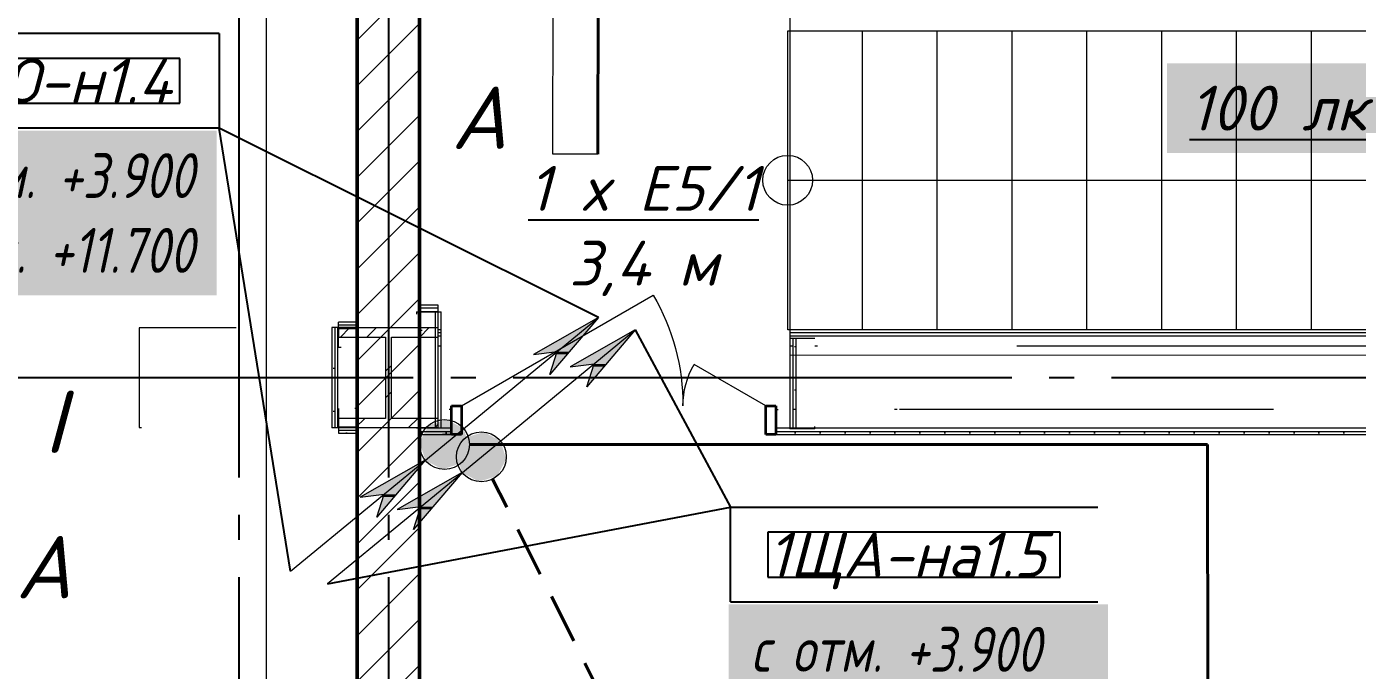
# Model space of a CAD drawing. Header units: millimetres. Extents: x 0 to 1286, y 0 to 420.
# Drawn here: x 506.7 to 560, y 207.8 to 233.7 of the extents above; entities that cross this region are included whole.
import ezdxf

# ---------------------------------------------------------------- set-up
doc = ezdxf.new("R2010")
doc.units = ezdxf.units.MM
for name, pattern in [('JIS_02_2.0', [3, 2, -1]), ('ГОСТ 2.303 5', [24, 20, -1.5, 1, -1.5]), ('СПКБ-0000-000-АР#003$0$Achse', [2300, 0, -800, 1500, 0])]:
    doc.linetypes.add(name, pattern=pattern)
for name, color, linetype in [('Viewport1ForCustomObjects_0', 7, 'Continuous'), ('Viewport2ForCustomObjects_0', 7, 'Continuous'), ('СПКБ-0000-000-АР#003$0$Двери ArchiCAD', 7, 'Continuous'), ('СПКБ-0000-000-АР#003$0$Колонны новые', 7, 'Continuous'), ('СПКБ-0000-000-АР#003$0$Колонны существующие', 7, 'Continuous'), ('СПКБ-0000-000-АР#003$0$Лестница', 7, 'Continuous'), ('СПКБ-0000-000-АР#003$0$Перекрытие', 7, 'Continuous'), ('СПКБ-0000-000-АР#003$0$Перекрытие новые', 7, 'Continuous'), ('СПКБ-0000-000-АР#003$0$Стены', 7, 'Continuous'), ('Строительные оси', 7, 'Continuous'), ('ЭО_АВАРИЙНОЕ ОСВЕЩЕНИЕ', 7, 'Continuous'), ('ЭО_РАБОЧЕЕ ОСВЕЩЕНИЕ', 7, 'Continuous')]:
    doc.layers.add(name, color=color, linetype=linetype)
for name, color, linetype, lineweight in [('СПКБ-0000-000-АР#003$0$Двери ArchiCAD_Ном._пера__1', 7, 'Continuous', 13), ('СПКБ-0000-000-АР#003$0$Двери ArchiCAD_Ном._пера__20', 1, 'Continuous', 20), ('СПКБ-0000-000-АР#003$0$Двери ArchiCAD_Ном._пера__6', 5, 'Continuous', 9), ('СПКБ-0000-000-АР#003$0$Колонны новые_Ном._пера__20', 1, 'Continuous', 20), ('СПКБ-0000-000-АР#003$0$Колонны существующие_Ном._пера__2', 8, 'Continuous', 15), ('СПКБ-0000-000-АР#003$0$Лестница_Ном._пера__20', 1, 'Continuous', 20), ('СПКБ-0000-000-АР#003$0$Перекрытие_Ном._пера__1', 7, 'Continuous', 13), ('СПКБ-0000-000-АР#003$0$Стены_Ном._пера__1', 7, 'Continuous', 13), ('СПКБ-0000-000-АР#003$0$Стены_Ном._пера__20', 1, 'Continuous', 20), ('СПКБ-0000-000-АР#003$0$Стены_Ном._пера__6', 5, 'Continuous', 9)]:
    doc.layers.add(name, color=color, linetype=linetype, lineweight=lineweight)
for name, color, linetype, lineweight, true_color in [('СПКБ-0000-000-АР#003$0$Двери ArchiCAD_Ном._пера__23', 7, 'Continuous', 35, 0xff6600), ('СПКБ-0000-000-АР#003$0$Двери ArchiCAD_Ном._пера__3', 7, 'Continuous', 18, 0xff6600), ('СПКБ-0000-000-АР#003$0$Колонны новые_Ном._пера__108', 7, 'Continuous', 13, 0xfd8379), ('СПКБ-0000-000-АР#003$0$Перекрытие новые_Ном._пера__161', 7, 'Continuous', 13, 0xe11606), ('СПКБ-0000-000-АР#003$0$Стены_Ном._пера__58', 7, 'Continuous', 50, 0xdf0000), ('СПКБ-0000-000-АР#003$0$Стены_Ном._пера__68', 7, 'Continuous', 20, 0xfd4435)]:
    doc.layers.add(name, color=color, linetype=linetype, lineweight=lineweight, true_color=true_color)
doc.styles.add('1.8', font='isocpeui.ttf', dxfattribs={"height": 1.8})
doc.styles.add('2.5', font='isocpeui.ttf')
doc.styles.add('CustomTextStyle102', font='isocpeui.ttf', dxfattribs={"width": 0.987755, "height": 1.8})
doc.styles.add('CustomTextStyle105', font='isocpeui.ttf', dxfattribs={"width": 0.987755, "height": 1.8})
pattern_1 = [(0, (0, 0), (0, 173.2051), [0, -100]), (0, (50, 86.6), (0, 173.2051), [0, -100])]

# ---------------------------------------------------------------- blocks, each defined once
blk = doc.blocks.new('*E601')
at = {"layer": 'Строительные оси', "color": 3, "linetype": 'ГОСТ 2.303 5', "lineweight": 25}
for p, q in [((177.431, 258.857), (177.431, -45.143)), ((183.431, 258.857), (183.431, -45.143)), ((280.431, 98.857), (-283.569, 98.857))]:
    blk.add_line(p, q, dxfattribs=at)
at = {"layer": 'ЭО_АВАРИЙНОЕ ОСВЕЩЕНИЕ', "color": 7, "lineweight": 0}
for p, q in [((190.024, 107.828), (190.062, 119.828)), ((191.824, 107.822), (190.024, 107.828)), ((187.159, 95.685), (193.332, 100.774)), ((193.332, 100.774), (190.721, 99.297)), ((193.332, 100.774), (191.384, 98.493)), ((190.721, 99.297), (191.678, 99.411)), ((191.384, 98.493), (191.678, 99.411)), ((180.987, 90.596), (187.159, 95.685)), ((186.388, 95.049), (183.777, 93.571)), ((186.388, 95.049), (184.44, 92.767)), ((183.777, 93.571), (184.734, 93.685)), ((184.44, 92.767), (184.734, 93.685))]:
    blk.add_line(p, q, dxfattribs=at)
at = {"layer": 'ЭО_АВАРИЙНОЕ ОСВЕЩЕНИЕ', "color": 1, "lineweight": 40}
blk.add_line((191.862, 119.822), (191.824, 107.822), dxfattribs=at)
at = {"layer": 'ЭО_АВАРИЙНОЕ ОСВЕЩЕНИЕ', "color": 1, "linetype": 'JIS_02_2.0', "lineweight": 40}
blk.add_line((192.209, 85.617), (187.608, 94.791), dxfattribs=at)
at = {"layer": 'ЭО_АВАРИЙНОЕ ОСВЕЩЕНИЕ', "color": 7, "lineweight": 0}
blk.add_circle((187.159, 95.685), 1, dxfattribs=at)
at = {"layer": 'ЭО_АВАРИЙНОЕ ОСВЕЩЕНИЕ', "color": 1, "lineweight": 0}
for points in [[(193.332, 100.774), (190.922, 99.411), (191.678, 99.411)], [(193.332, 100.774), (191.678, 99.411), (192.167, 99.411)], [(190.922, 99.411), (191.678, 99.411), (190.721, 99.297)], [(191.641, 99.297), (192.07, 99.297), (191.384, 98.493)], [(191.678, 99.411), (191.641, 99.297), (192.07, 99.297)], [(191.678, 99.411), (192.167, 99.411), (192.07, 99.297)], [(186.388, 95.049), (183.978, 93.685), (184.734, 93.685)], [(186.388, 95.049), (184.734, 93.685), (185.223, 93.685)], [(183.978, 93.685), (184.734, 93.685), (183.777, 93.571)], [(184.697, 93.571), (185.126, 93.571), (184.44, 92.767)], [(184.734, 93.685), (184.697, 93.571), (185.126, 93.571)], [(184.734, 93.685), (185.223, 93.685), (185.126, 93.571)]]:
    blk.add_solid(points, dxfattribs=at)
at = {"layer": 'ЭО_АВАРИЙНОЕ ОСВЕЩЕНИЕ', "color": 1, "lineweight": 40}
for points in [[(187.255, 96.68), (186.523, 96.456), (187.676, 96.456)], [(186.451, 96.321), (186.164, 95.781), (188.096, 95.781)], [(186.523, 96.456), (186.451, 96.321), (187.931, 96.321)], [(186.451, 96.321), (187.931, 96.321), (188.096, 95.781)], [(186.523, 96.456), (187.676, 96.456), (187.931, 96.321)], [(186.164, 95.781), (186.222, 95.589), (188.155, 95.589)], [(186.164, 95.781), (188.096, 95.781), (188.155, 95.589)], [(186.222, 95.589), (186.388, 95.049), (187.867, 95.049)], [(186.222, 95.589), (188.155, 95.589), (187.867, 95.049)], [(186.388, 95.049), (186.642, 94.913), (187.796, 94.913)], [(186.388, 95.049), (187.867, 95.049), (187.796, 94.913)], [(186.642, 94.913), (187.796, 94.913), (187.064, 94.69)]]:
    blk.add_solid(points, dxfattribs=at)
at = {"layer": 'ЭО_РАБОЧЕЕ ОСВЕЩЕНИЕ', "color": 7, "lineweight": 0}
for p, q in [((185.681, 96.181), (191.854, 101.27)), ((191.854, 101.27), (189.243, 99.792)), ((191.854, 101.27), (189.906, 98.989)), ((189.243, 99.792), (190.2, 99.906)), ((189.906, 98.989), (190.2, 99.906)), ((179.509, 91.091), (185.681, 96.181)), ((184.91, 95.544), (182.299, 94.067)), ((184.91, 95.544), (182.962, 93.263)), ((182.299, 94.067), (183.256, 94.181)), ((182.962, 93.263), (183.256, 94.181))]:
    blk.add_line(p, q, dxfattribs=at)
at = {"layer": 'ЭО_РАБОЧЕЕ ОСВЕЩЕНИЕ', "color": 5, "lineweight": 40}
for p, q in [((216.282, 96.179), (186.681, 96.181)), ((216.293, 85.551), (216.282, 96.179))]:
    blk.add_line(p, q, dxfattribs=at)
at = {"layer": 'ЭО_РАБОЧЕЕ ОСВЕЩЕНИЕ', "color": 7, "lineweight": 0}
blk.add_circle((185.681, 96.181), 1, dxfattribs=at)
at = {"layer": 'ЭО_РАБОЧЕЕ ОСВЕЩЕНИЕ', "color": 5, "lineweight": 0}
for points in [[(191.854, 101.27), (189.444, 99.906), (190.2, 99.906)], [(191.854, 101.27), (190.2, 99.906), (190.689, 99.906)], [(189.444, 99.906), (190.2, 99.906), (189.243, 99.792)], [(190.163, 99.792), (190.592, 99.792), (189.906, 98.989)], [(190.2, 99.906), (190.163, 99.792), (190.592, 99.792)], [(190.2, 99.906), (190.689, 99.906), (190.592, 99.792)], [(184.91, 95.544), (182.5, 94.181), (183.256, 94.181)], [(184.91, 95.544), (183.256, 94.181), (183.745, 94.181)], [(182.5, 94.181), (183.256, 94.181), (182.299, 94.067)], [(183.22, 94.067), (183.648, 94.067), (182.962, 93.263)], [(183.256, 94.181), (183.22, 94.067), (183.648, 94.067)], [(183.256, 94.181), (183.745, 94.181), (183.648, 94.067)]]:
    blk.add_solid(points, dxfattribs=at)
at = {"layer": 'ЭО_РАБОЧЕЕ ОСВЕЩЕНИЕ', "color": 5, "lineweight": 40}
for points in [[(185.777, 97.176), (185.045, 96.952), (186.198, 96.952)], [(184.973, 96.817), (184.686, 96.276), (186.618, 96.276)], [(185.045, 96.952), (184.973, 96.817), (186.453, 96.817)], [(184.973, 96.817), (186.453, 96.817), (186.618, 96.276)], [(185.045, 96.952), (186.198, 96.952), (186.453, 96.817)], [(184.686, 96.276), (184.745, 96.085), (186.677, 96.085)], [(184.686, 96.276), (186.618, 96.276), (186.677, 96.085)], [(184.745, 96.085), (184.91, 95.544), (186.39, 95.544)], [(184.745, 96.085), (186.677, 96.085), (186.39, 95.544)], [(184.91, 95.544), (185.165, 95.409), (186.318, 95.409)], [(184.91, 95.544), (186.39, 95.544), (186.318, 95.409)], [(185.165, 95.409), (186.318, 95.409), (185.586, 95.185)]]:
    blk.add_solid(points, dxfattribs=at)
blk = doc.blocks.new('СПКБ-0000-000-АР#003$0$Перекрытие_1', base_point=(-24406.7, -2530.3))
at = {"layer": 'СПКБ-0000-000-АР#003$0$Перекрытие_Ном._пера__1', "color": 7, "linetype": 'Continuous', "lineweight": 13, "flags": 128}
blk.add_lwpolyline([(-24406.7, -2530.3), (-24406.7, 18886.6), (-23563.9, 18885.7), (-23563.9, 17144.7), (-22883.9, 17144.7), (-20992.9, 17144.7), (-20022.9, 17144.7), (-20022.9, 20246.7), (-17951.9, 20246.7), (-17956.9, 23688.1), (-17956.9, 25286.1), (17852.7, 25286.1), (17852.7, -2530.3), (5843.1, -2530.3), (243.1, -2530.3)], close=True, dxfattribs=at)
blk = doc.blocks.new('СПКБ-0000-000-АР#003$0$Перекрытие_2', base_point=(22461.7, 19187.9))
at = {"layer": 'СПКБ-0000-000-АР#003$0$Перекрытие новые_Ном._пера__161', "color": 12, "linetype": 'Continuous', "lineweight": 13, "true_color": 0xe11606, "flags": 128}
blk.add_lwpolyline([(22461.7, 19187.9), (17852.7, 19187.9), (17852.7, 3579), (22462, 3579), (22462, 4190.3), (22462, 5140.3), (22462, 7088.5), (25022.7, 7088.5), (25022.7, 9974.9), (19954.3, 9975.7), (19954.3, 12754.6), (25022.7, 12758.4), (25022.7, 15678), (22461.7, 15678), (22461.7, 17613.1), (22461.7, 18563.1)], close=True, dxfattribs=at)
blk = doc.blocks.new('СПКБ-0000-000-АР#003$0$Стена_18', base_point=(18343.1, 18686.8))
at = {"layer": 'СПКБ-0000-000-АР#003$0$Стены_Ном._пера__20', "linetype": 'Continuous', "lineweight": 20}
h = blk.add_hatch(dxfattribs=at)
h.set_pattern_fill('КИРПИЧ_ОБЫКНОВЕННЫЙ', color=1, style=0, pattern_type=2)
h.set_pattern_definition([(45, (0, 0), (-91.9239, 91.9239), [])])
h.paths.add_polyline_path([(18218.1, 4089.1), (18468.1, 4089.1), (18468.1, 13945.6), (18353.1, 13945.6), (18218.1, 13945.6)])
at = {"layer": 'СПКБ-0000-000-АР#003$0$Стены_Ном._пера__58', "color": 12, "linetype": 'Continuous', "lineweight": 50, "true_color": 0xdf0000, "flags": 128}
for points in [[(18218.1, 13945.6), (18218.1, 4089.1)], [(18468.1, 4089.1), (18468.1, 13945.6)]]:
    blk.add_lwpolyline(points, dxfattribs=at)
blk = doc.blocks.new('СПКБ-0000-000-АР#003$0$Стена_55', base_point=(18455.3, 9684.2))
at = {"layer": 'СПКБ-0000-000-АР#003$0$Стены_Ном._пера__20', "linetype": 'Continuous', "lineweight": 20}
h = blk.add_hatch(dxfattribs=at)
h.set_pattern_fill('ШТУКАТУРКА', color=1, style=0, pattern_type=2)
h.set_pattern_definition(pattern_1)
h.paths.add_polyline_path([(18530.3, 10150.5), (18530.3, 9684.2), (18543.3, 9684.2), (18543.3, 10150.5)])
h = blk.add_hatch(dxfattribs=at)
h.set_pattern_fill('ШТУКАТУРКА', color=1, style=0, pattern_type=2)
h.set_pattern_definition(pattern_1)
h.paths.add_polyline_path([(18555.3, 9684.2), (18555.3, 10150.5), (18543.3, 10150.5), (18543.3, 9684.2)])
at = {"layer": 'СПКБ-0000-000-АР#003$0$Стены_Ном._пера__1', "color": 7, "linetype": 'Continuous', "lineweight": 13, "flags": 128}
for points in [[(18455.3, 10150.5), (18530.3, 10150.5)], [(18455.3, 9684.2), (18530.3, 9684.2)]]:
    blk.add_lwpolyline(points, dxfattribs=at)
at = {"layer": 'СПКБ-0000-000-АР#003$0$Стены_Ном._пера__1', "color": 7, "linetype": 'СПКБ-0000-000-АР#003$0$Achse', "lineweight": 13, "flags": 128}
blk.add_lwpolyline([(18455.3, 10150.5), (18455.3, 9684.2)], dxfattribs=at)
at = {"layer": 'СПКБ-0000-000-АР#003$0$Стены_Ном._пера__20', "color": 1, "linetype": 'Continuous', "lineweight": 20, "flags": 128}
for points in [[(18530.3, 10150.5), (18543.3, 10150.5)], [(18543.3, 10150.5), (18555.3, 10150.5)], [(18555.3, 9684.2), (18555.3, 10150.5)], [(18530.3, 9684.2), (18543.3, 9684.2)], [(18543.3, 9684.2), (18555.3, 9684.2)]]:
    blk.add_lwpolyline(points, dxfattribs=at)
at = {"layer": 'СПКБ-0000-000-АР#003$0$Стены_Ном._пера__68', "color": 20, "linetype": 'Continuous', "lineweight": 20, "true_color": 0xfd4435}
for p, q in [((18530.3, 10150.5), (18530.3, 9684.2)), ((18543.3, 9684.2), (18543.3, 10150.5))]:
    blk.add_line(p, q, dxfattribs=at)
blk = doc.blocks.new('СПКБ-0000-000-АР#003$0$Стена_62', base_point=(18543.2, 10076.6))
at = {"layer": 'СПКБ-0000-000-АР#003$0$Стены_Ном._пера__20', "linetype": 'Continuous', "lineweight": 20}
h = blk.add_hatch(dxfattribs=at)
h.set_pattern_fill('ШТУКАТУРКА', color=1, style=0, pattern_type=2)
h.set_pattern_definition(pattern_1)
h.paths.add_polyline_path([(18543.2, 10176.6), (18468.1, 10176.6), (18468.1, 10164.6), (18543.2, 10164.6)])
h = blk.add_hatch(dxfattribs=at)
h.set_pattern_fill('ШТУКАТУРКА', color=1, style=0, pattern_type=2)
h.set_pattern_definition(pattern_1)
h.paths.add_polyline_path([(18468.1, 10151.6), (18543.2, 10151.6), (18543.2, 10164.6), (18468.1, 10164.6)])
at = {"layer": 'СПКБ-0000-000-АР#003$0$Стены_Ном._пера__1', "color": 7, "linetype": 'Continuous', "lineweight": 13, "flags": 128}
for points in [[(18468.1, 10076.6), (18468.1, 10151.6)], [(18543.2, 10076.6), (18543.2, 10151.6)]]:
    blk.add_lwpolyline(points, dxfattribs=at)
at = {"layer": 'СПКБ-0000-000-АР#003$0$Стены_Ном._пера__1', "color": 7, "linetype": 'СПКБ-0000-000-АР#003$0$Achse', "lineweight": 13, "flags": 128}
blk.add_lwpolyline([(18468.1, 10076.6), (18543.2, 10076.6)], dxfattribs=at)
at = {"layer": 'СПКБ-0000-000-АР#003$0$Стены_Ном._пера__20', "color": 1, "linetype": 'Continuous', "lineweight": 20, "flags": 128}
for points in [[(18543.2, 10176.6), (18468.1, 10176.6)], [(18468.1, 10164.6), (18468.1, 10176.6)], [(18468.1, 10151.6), (18468.1, 10164.6)], [(18543.2, 10164.6), (18543.2, 10176.6)], [(18543.2, 10151.6), (18543.2, 10164.6)]]:
    blk.add_lwpolyline(points, dxfattribs=at)
at = {"layer": 'СПКБ-0000-000-АР#003$0$Стены_Ном._пера__68', "color": 20, "linetype": 'Continuous', "lineweight": 20, "true_color": 0xfd4435}
for p, q in [((18543.2, 10164.6), (18468.1, 10164.6)), ((18468.1, 10151.6), (18543.2, 10151.6))]:
    blk.add_line(p, q, dxfattribs=at)
blk = doc.blocks.new('СПКБ-0000-000-АР#003$0$Стена_116', base_point=(18216, 10087.6))
at = {"layer": 'СПКБ-0000-000-АР#003$0$Стены_Ном._пера__20', "linetype": 'Continuous', "lineweight": 20}
h = blk.add_hatch(dxfattribs=at)
h.set_pattern_fill('ШТУКАТУРКА', color=1, style=0, pattern_type=2)
h.set_pattern_definition(pattern_1)
h.paths.add_polyline_path([(18116, 10087.6), (18116, 9684.4), (18128, 9684.4), (18128, 10087.6)])
h = blk.add_hatch(dxfattribs=at)
h.set_pattern_fill('ШТУКАТУРКА', color=1, style=0, pattern_type=2)
h.set_pattern_definition(pattern_1)
h.paths.add_polyline_path([(18141, 9684.4), (18141, 10087.6), (18128, 10087.6), (18128, 9684.4)])
at = {"layer": 'СПКБ-0000-000-АР#003$0$Стены_Ном._пера__1', "color": 7, "linetype": 'Continuous', "lineweight": 13, "flags": 128}
for points in [[(18216, 10087.6), (18141, 10087.6)], [(18216, 9684.4), (18141, 9684.4)]]:
    blk.add_lwpolyline(points, dxfattribs=at)
at = {"layer": 'СПКБ-0000-000-АР#003$0$Стены_Ном._пера__1', "color": 7, "linetype": 'СПКБ-0000-000-АР#003$0$Achse', "lineweight": 13, "flags": 128}
blk.add_lwpolyline([(18216, 9684.4), (18216, 10087.6)], dxfattribs=at)
at = {"layer": 'СПКБ-0000-000-АР#003$0$Стены_Ном._пера__20', "color": 1, "linetype": 'Continuous', "lineweight": 20, "flags": 128}
for points in [[(18116, 10087.6), (18116, 9684.4)], [(18128, 10087.6), (18116, 10087.6)], [(18141, 10087.6), (18128, 10087.6)], [(18128, 9684.4), (18116, 9684.4)], [(18141, 9684.4), (18128, 9684.4)]]:
    blk.add_lwpolyline(points, dxfattribs=at)
at = {"layer": 'СПКБ-0000-000-АР#003$0$Стены_Ном._пера__68', "color": 20, "linetype": 'Continuous', "lineweight": 20, "true_color": 0xfd4435}
for p, q in [((18128, 10087.6), (18128, 9684.4)), ((18141, 9684.4), (18141, 10087.6))]:
    blk.add_line(p, q, dxfattribs=at)
blk = doc.blocks.new('СПКБ-0000-000-АР#003$0$Стена_117', base_point=(18143.1, 10008.6))
at = {"layer": 'СПКБ-0000-000-АР#003$0$Стены_Ном._пера__20', "linetype": 'Continuous', "lineweight": 20}
h = blk.add_hatch(dxfattribs=at)
h.set_pattern_fill('ШТУКАТУРКА', color=1, style=0, pattern_type=2)
h.set_pattern_definition(pattern_1)
h.paths.add_polyline_path([(18218.1, 10108.6), (18143.1, 10108.6), (18143.1, 10096.6), (18218.1, 10096.6)])
h = blk.add_hatch(dxfattribs=at)
h.set_pattern_fill('ШТУКАТУРКА', color=1, style=0, pattern_type=2)
h.set_pattern_definition(pattern_1)
h.paths.add_polyline_path([(18143.1, 10083.6), (18218.1, 10083.6), (18218.1, 10096.6), (18143.1, 10096.6)])
at = {"layer": 'СПКБ-0000-000-АР#003$0$Стены_Ном._пера__1', "color": 7, "linetype": 'Continuous', "lineweight": 13, "flags": 128}
for points in [[(18143.1, 10008.6), (18143.1, 10083.6)], [(18218.1, 10008.6), (18218.1, 10083.6)]]:
    blk.add_lwpolyline(points, dxfattribs=at)
at = {"layer": 'СПКБ-0000-000-АР#003$0$Стены_Ном._пера__1', "color": 7, "linetype": 'СПКБ-0000-000-АР#003$0$Achse', "lineweight": 13, "flags": 128}
blk.add_lwpolyline([(18143.1, 10008.6), (18218.1, 10008.6)], dxfattribs=at)
at = {"layer": 'СПКБ-0000-000-АР#003$0$Стены_Ном._пера__20', "color": 1, "linetype": 'Continuous', "lineweight": 20, "flags": 128}
for points in [[(18218.1, 10108.6), (18143.1, 10108.6)], [(18143.1, 10096.6), (18143.1, 10108.6)], [(18143.1, 10083.6), (18143.1, 10096.6)], [(18218.1, 10096.6), (18218.1, 10108.6)], [(18218.1, 10083.6), (18218.1, 10096.6)]]:
    blk.add_lwpolyline(points, dxfattribs=at)
at = {"layer": 'СПКБ-0000-000-АР#003$0$Стены_Ном._пера__68', "color": 20, "linetype": 'Continuous', "lineweight": 20, "true_color": 0xfd4435}
for p, q in [((18218.1, 10096.6), (18143.1, 10096.6)), ((18143.1, 10083.6), (18218.1, 10083.6))]:
    blk.add_line(p, q, dxfattribs=at)
blk = doc.blocks.new('СПКБ-0000-000-АР#003$0$Стена_118', base_point=(18143.1, 9762.9))
at = {"layer": 'СПКБ-0000-000-АР#003$0$Стены_Ном._пера__20', "linetype": 'Continuous', "lineweight": 20}
h = blk.add_hatch(dxfattribs=at)
h.set_pattern_fill('ШТУКАТУРКА', color=1, style=0, pattern_type=2)
h.set_pattern_definition(pattern_1)
h.paths.add_polyline_path([(18218.1, 9687.9), (18143.1, 9687.9), (18143.1, 9674.9), (18218.1, 9674.9)])
h = blk.add_hatch(dxfattribs=at)
h.set_pattern_fill('ШТУКАТУРКА', color=1, style=0, pattern_type=2)
h.set_pattern_definition(pattern_1)
h.paths.add_polyline_path([(18143.1, 9662.9), (18218.1, 9662.9), (18218.1, 9674.9), (18143.1, 9674.9)])
at = {"layer": 'СПКБ-0000-000-АР#003$0$Стены_Ном._пера__1', "color": 7, "linetype": 'СПКБ-0000-000-АР#003$0$Achse', "lineweight": 13, "flags": 128}
blk.add_lwpolyline([(18218.1, 9762.9), (18143.1, 9762.9)], dxfattribs=at)
at = {"layer": 'СПКБ-0000-000-АР#003$0$Стены_Ном._пера__1', "color": 7, "linetype": 'Continuous', "lineweight": 13, "flags": 128}
for points in [[(18143.1, 9762.9), (18143.1, 9687.9)], [(18218.1, 9762.9), (18218.1, 9687.9)]]:
    blk.add_lwpolyline(points, dxfattribs=at)
at = {"layer": 'СПКБ-0000-000-АР#003$0$Стены_Ном._пера__20', "color": 1, "linetype": 'Continuous', "lineweight": 20, "flags": 128}
for points in [[(18143.1, 9687.9), (18143.1, 9674.9)], [(18143.1, 9674.9), (18143.1, 9662.9)], [(18143.1, 9662.9), (18218.1, 9662.9)], [(18218.1, 9687.9), (18218.1, 9674.9)], [(18218.1, 9674.9), (18218.1, 9662.9)]]:
    blk.add_lwpolyline(points, dxfattribs=at)
at = {"layer": 'СПКБ-0000-000-АР#003$0$Стены_Ном._пера__68', "color": 20, "linetype": 'Continuous', "lineweight": 20, "true_color": 0xfd4435}
for p, q in [((18218.1, 9687.9), (18143.1, 9687.9)), ((18143.1, 9674.9), (18218.1, 9674.9))]:
    blk.add_line(p, q, dxfattribs=at)
blk = doc.blocks.new('СПКБ-0000-000-АР#003$0$Стена_143', base_point=(20053.3, 10042.7))
at = {"layer": 'СПКБ-0000-000-АР#003$0$Стены_Ном._пера__20', "linetype": 'Continuous', "lineweight": 20}
h = blk.add_hatch(dxfattribs=at)
h.set_pattern_fill('ШТУКАТУРКА', color=1, style=0, pattern_type=2)
h.set_pattern_definition(pattern_1)
h.paths.add_polyline_path([(19953.3, 10042.7), (19953.3, 9680.2), (19965.3, 9680.2), (19965.3, 10042.7)])
h = blk.add_hatch(dxfattribs=at)
h.set_pattern_fill('ШТУКАТУРКА', color=1, style=0, pattern_type=2)
h.set_pattern_definition(pattern_1)
h.paths.add_polyline_path([(19978.3, 9680.2), (19978.3, 10042.7), (19965.3, 10042.7), (19965.3, 9680.2)])
at = {"layer": 'СПКБ-0000-000-АР#003$0$Стены_Ном._пера__1', "color": 7, "linetype": 'Continuous', "lineweight": 13, "flags": 128}
for points in [[(20053.3, 10042.7), (19978.3, 10042.7)], [(20053.3, 9680.2), (19978.3, 9680.2)]]:
    blk.add_lwpolyline(points, dxfattribs=at)
at = {"layer": 'СПКБ-0000-000-АР#003$0$Стены_Ном._пера__1', "color": 7, "linetype": 'СПКБ-0000-000-АР#003$0$Achse', "lineweight": 13, "flags": 128}
blk.add_lwpolyline([(20053.3, 9680.2), (20053.3, 10042.7)], dxfattribs=at)
at = {"layer": 'СПКБ-0000-000-АР#003$0$Стены_Ном._пера__20', "color": 1, "linetype": 'Continuous', "lineweight": 20, "flags": 128}
for points in [[(19953.3, 10042.7), (19953.3, 9680.2)], [(19965.3, 10042.7), (19953.3, 10042.7)], [(19978.3, 10042.7), (19965.3, 10042.7)], [(19965.3, 9680.2), (19953.3, 9680.2)], [(19978.3, 9680.2), (19965.3, 9680.2)]]:
    blk.add_lwpolyline(points, dxfattribs=at)
at = {"layer": 'СПКБ-0000-000-АР#003$0$Стены_Ном._пера__68', "color": 20, "linetype": 'Continuous', "lineweight": 20, "true_color": 0xfd4435}
for p, q in [((19965.3, 10042.7), (19965.3, 9680.2)), ((19978.3, 9680.2), (19978.3, 10042.7))]:
    blk.add_line(p, q, dxfattribs=at)
blk = doc.blocks.new('СПКБ-0000-000-АР#003$0$Полуторная Дверь 19')
at = {"layer": 'СПКБ-0000-000-АР#003$0$Двери ArchiCAD_Ном._пера__1', "color": 7, "linetype": 'СПКБ-0000-000-АР#003$0$Achse', "lineweight": 13}
for p, q in [((-650, -15), (-687, -15)), ((650, -15), (687, -15))]:
    blk.add_line(p, q, dxfattribs=at)
at = {"layer": 'СПКБ-0000-000-АР#003$0$Двери ArchiCAD_Ном._пера__1', "color": 7, "linetype": 'Continuous', "lineweight": 13}
for p, q in [((-650, -15), (-650, -90)), ((650, -15), (650, -90))]:
    blk.add_line(p, q, dxfattribs=at)
at = {"layer": 'СПКБ-0000-000-АР#003$0$Двери ArchiCAD_Ном._пера__20', "color": 1, "linetype": 'Continuous', "lineweight": 20}
for p, q in [((-650, -90), (-650, -103)), ((-650, -103), (-650, -115)), ((650, -90), (650, -103)), ((650, -103), (650, -115)), ((-650, -115), (-687, -115)), ((650, -115), (687, -115))]:
    blk.add_line(p, q, dxfattribs=at)
at = {"layer": 'СПКБ-0000-000-АР#003$0$Двери ArchiCAD_Ном._пера__23', "color": 30, "linetype": 'Continuous', "lineweight": 35, "true_color": 0xff6600}
for p, q in [((-610, 0), (-650, 0)), ((-650, 0), (-650, -115)), ((-610, -115), (-610, 0)), ((650, 0), (610, 0)), ((610, 0), (610, -115)), ((650, -115), (650, 0)), ((-650, -115), (-610, -115)), ((610, -115), (650, -115))]:
    blk.add_line(p, q, dxfattribs=at)
at = {"layer": 'СПКБ-0000-000-АР#003$0$Двери ArchiCAD_Ном._пера__3', "color": 30, "linetype": 'Continuous', "lineweight": 18, "true_color": 0xff6600}
for p, q in [((610, 0), (-159, 444)), ((-610, 0), (-322.5, 166))]:
    blk.add_line(p, q, dxfattribs=at)
for centre, radius, start, end in [((610, 0), 888, 150, 180), ((-610, 0), 332, 0, 30)]:
    blk.add_arc(centre, radius, start, end, dxfattribs=at)
blk = doc.blocks.new('СПКБ-0000-000-АР#003$0$Стена_146', base_point=(18468.1, 9758.3))
at = {"layer": 'СПКБ-0000-000-АР#003$0$Стены_Ном._пера__20', "linetype": 'Continuous', "lineweight": 20}
h = blk.add_hatch(dxfattribs=at)
h.set_pattern_fill('ШТУКАТУРКА', color=1, style=0, pattern_type=2)
h.set_pattern_definition(pattern_1)
h.paths.add_polyline_path([(18468.1, 9670.3), (18596.3, 9670.3), (18596.3, 9683.3), (18468.1, 9683.3)])
h = blk.add_hatch(dxfattribs=at)
h.set_pattern_fill('ШТУКАТУРКА', color=1, style=0, pattern_type=2)
h.set_pattern_definition(pattern_1)
h.paths.add_polyline_path([(18468.1, 9658.3), (18596.3, 9658.3), (18596.3, 9670.3), (18468.1, 9670.3)])
h = blk.add_hatch(dxfattribs=at)
h.set_pattern_fill('ШТУКАТУРКА', color=1, style=0, pattern_type=2)
h.set_pattern_definition(pattern_1)
h.paths.add_polyline_path([(19896.3, 9670.3), (25022.7, 9670.3), (25022.7, 9683.3), (19896.3, 9683.3)])
h = blk.add_hatch(dxfattribs=at)
h.set_pattern_fill('ШТУКАТУРКА', color=1, style=0, pattern_type=2)
h.set_pattern_definition(pattern_1)
h.paths.add_polyline_path([(19896.3, 9670.3), (19896.3, 9658.3), (25022.7, 9658.3), (25022.7, 9670.3)])
at = {"layer": 'СПКБ-0000-000-АР#003$0$Стены_Ном._пера__1', "color": 7, "linetype": 'СПКБ-0000-000-АР#003$0$Achse', "lineweight": 13}
for p, q in [((18596.3, 9758.3), (18559.3, 9758.3)), ((19896.3, 9758.3), (19933.3, 9758.3))]:
    blk.add_line(p, q, dxfattribs=at)
at = {"layer": 'СПКБ-0000-000-АР#003$0$Стены_Ном._пера__1', "color": 7, "linetype": 'Continuous', "lineweight": 13}
for p, q in [((18596.3, 9758.3), (18596.3, 9683.3)), ((19896.3, 9758.3), (19896.3, 9683.3))]:
    blk.add_line(p, q, dxfattribs=at)
at = {"layer": 'СПКБ-0000-000-АР#003$0$Стены_Ном._пера__1', "color": 7, "linetype": 'СПКБ-0000-000-АР#003$0$Achse', "lineweight": 13, "flags": 128}
for points in [[(18596.3, 9758.3), (18468.1, 9758.3)], [(19978.3, 9758.3), (19896.3, 9758.3)], [(25022.7, 9758.3), (20053.3, 9758.3)]]:
    blk.add_lwpolyline(points, dxfattribs=at)
at = {"layer": 'СПКБ-0000-000-АР#003$0$Стены_Ном._пера__1', "color": 7, "linetype": 'Continuous', "lineweight": 13, "flags": 128}
blk.add_lwpolyline([(18468.1, 9758.3), (18468.1, 9683.3)], dxfattribs=at)
at = {"layer": 'СПКБ-0000-000-АР#003$0$Стены_Ном._пера__20', "color": 1, "linetype": 'Continuous', "lineweight": 20}
for p, q in [((18596.3, 9683.3), (18596.3, 9670.3)), ((18596.3, 9670.3), (18596.3, 9658.3)), ((19896.3, 9683.3), (19896.3, 9670.3)), ((19896.3, 9670.3), (19896.3, 9658.3)), ((18596.3, 9658.3), (18559.3, 9658.3)), ((19896.3, 9658.3), (19933.3, 9658.3))]:
    blk.add_line(p, q, dxfattribs=at)
at = {"layer": 'СПКБ-0000-000-АР#003$0$Стены_Ном._пера__20', "color": 1, "linetype": 'Continuous', "lineweight": 20, "flags": 128}
for points in [[(18468.1, 9683.3), (18468.1, 9670.3)], [(18468.1, 9670.3), (18468.1, 9658.3)], [(18468.1, 9658.3), (18596.3, 9658.3)], [(19896.3, 9658.3), (25022.7, 9658.3)]]:
    blk.add_lwpolyline(points, dxfattribs=at)
at = {"layer": 'СПКБ-0000-000-АР#003$0$Стены_Ном._пера__68', "color": 20, "linetype": 'Continuous', "lineweight": 20, "true_color": 0xfd4435}
for p, q in [((18596.3, 9683.3), (18468.1, 9683.3)), ((18468.1, 9670.3), (18596.3, 9670.3)), ((25022.7, 9683.3), (19896.3, 9683.3)), ((19896.3, 9670.3), (25022.7, 9670.3))]:
    blk.add_line(p, q, dxfattribs=at)
at = {"layer": 'СПКБ-0000-000-АР#003$0$Двери ArchiCAD', "color": 21, "linetype": 'Continuous', "lineweight": 18, "true_color": 0xff9955, "xscale": -1, "zscale": 1000}
blk.add_blockref('СПКБ-0000-000-АР#003$0$Полуторная Дверь 19', (19246.3, 9773.3), dxfattribs=at)
blk = doc.blocks.new('СПКБ-0000-000-АР#003$0$Простой Проем Двери_3')
at = {"layer": 'СПКБ-0000-000-АР#003$0$Двери ArchiCAD_Ном._пера__1', "color": 7, "linetype": 'Continuous', "lineweight": 13}
for p, q in [((-700, 0), (-700, 40)), ((700, 0), (700, 40))]:
    blk.add_line(p, q, dxfattribs=at)
at = {"layer": 'СПКБ-0000-000-АР#003$0$Двери ArchiCAD_Ном._пера__6', "color": 5, "linetype": 'Continuous', "lineweight": 9}
for p, q in [((-700, 52), (-700, 64)), ((700, 52), (700, 64)), ((-700, 40), (-700, 52)), ((700, 40), (700, 52))]:
    blk.add_line(p, q, dxfattribs=at)
blk = doc.blocks.new('СПКБ-0000-000-АР#003$0$Стена_148', base_point=(24440.6, 10013.9))
at = {"layer": 'СПКБ-0000-000-АР#003$0$Стены_Ном._пера__20', "linetype": 'Continuous', "lineweight": 20}
h = blk.add_hatch(dxfattribs=at)
h.set_pattern_fill('ШТУКАТУРКА', color=1, style=0, pattern_type=2)
h.set_pattern_definition(pattern_1)
h.paths.add_polyline_path([(18554.3, 10077.9), (18543.2, 10077.9), (18543.2, 10065.9), (18554.3, 10065.9)])
h = blk.add_hatch(dxfattribs=at)
h.set_pattern_fill('ШТУКАТУРКА', color=1, style=0, pattern_type=2)
h.set_pattern_definition(pattern_1)
h.paths.add_polyline_path([(18543.2, 10053.9), (18554.3, 10053.9), (18554.3, 10065.9), (18543.2, 10065.9)])
h = blk.add_hatch(dxfattribs=at)
h.set_pattern_fill('ШТУКАТУРКА', color=1, style=0, pattern_type=2)
h.set_pattern_definition(pattern_1)
h.paths.add_polyline_path([(24376.6, 10077.9), (19954.3, 10077.9), (19954.3, 10065.9), (24376.6, 10065.9)])
h = blk.add_hatch(dxfattribs=at)
h.set_pattern_fill('ШТУКАТУРКА', color=1, style=0, pattern_type=2)
h.set_pattern_definition(pattern_1)
h.paths.add_polyline_path([(19954.3, 10053.9), (24376.6, 10053.9), (24376.6, 10065.9), (19954.3, 10065.9)])
at = {"layer": 'СПКБ-0000-000-АР#003$0$Стены_Ном._пера__1', "color": 7, "linetype": 'Continuous', "lineweight": 13, "flags": 128}
blk.add_lwpolyline([(18543.2, 10013.9), (18543.2, 10053.9)], dxfattribs=at)
at = {"layer": 'СПКБ-0000-000-АР#003$0$Стены_Ном._пера__1', "color": 7, "linetype": 'СПКБ-0000-000-АР#003$0$Achse', "lineweight": 13, "flags": 128}
for points in [[(18543.2, 10013.9), (18554.3, 10013.9)], [(19954.3, 10013.9), (19978.3, 10013.9)], [(20053.3, 10013.9), (24376.6, 10013.9)]]:
    blk.add_lwpolyline(points, dxfattribs=at)
at = {"layer": 'СПКБ-0000-000-АР#003$0$Стены_Ном._пера__6', "color": 5, "linetype": 'Continuous', "lineweight": 9, "flags": 128}
for points in [[(18554.3, 10077.9), (18543.2, 10077.9)], [(18543.2, 10065.9), (18543.2, 10077.9)], [(18543.2, 10053.9), (18543.2, 10065.9)], [(24376.6, 10077.9), (19954.3, 10077.9)]]:
    blk.add_lwpolyline(points, dxfattribs=at)
at = {"layer": 'СПКБ-0000-000-АР#003$0$Стены_Ном._пера__68', "color": 20, "linetype": 'Continuous', "lineweight": 20, "true_color": 0xfd4435}
for p, q in [((18554.3, 10065.9), (18543.2, 10065.9)), ((18543.2, 10053.9), (18554.3, 10053.9)), ((24376.6, 10065.9), (19954.3, 10065.9)), ((19954.3, 10053.9), (24376.6, 10053.9))]:
    blk.add_line(p, q, dxfattribs=at)
at = {"layer": 'СПКБ-0000-000-АР#003$0$Двери ArchiCAD', "color": 21, "linetype": 'Continuous', "lineweight": 18, "true_color": 0xff9955, "zscale": 1000}
blk.add_blockref('СПКБ-0000-000-АР#003$0$Простой Проем Двери_3', (19254.3, 10013.9), dxfattribs=at)
blk = doc.blocks.new('СПКБ-0000-000-АР#003$0$Колонна_24', base_point=(17543.1, 9885.7))
at = {"layer": 'СПКБ-0000-000-АР#003$0$Колонны существующие_Ном._пера__2', "color": 8, "linetype": 'СПКБ-0000-000-АР#003$0$Achse', "lineweight": 15, "flags": 128}
blk.add_lwpolyline([(17343.1, 9685.7), (17743.1, 9685.7), (17743.1, 10085.7), (17343.1, 10085.7)], close=True, dxfattribs=at)
blk = doc.blocks.new('СПКБ-0000-000-АР#003$0$Колонна_104', base_point=(18343.1, 9885.7))
at = {"layer": 'СПКБ-0000-000-АР#003$0$Колонны новые_Ном._пера__108', "linetype": 'Continuous', "lineweight": 13, "true_color": 0xfd8379}
h = blk.add_hatch(dxfattribs=at)
h.set_pattern_fill('СТАЛЬ', color=11, style=0, pattern_type=2)
h.set_pattern_definition([(45, (0, 0), (-159.099, 159.099), []), (45, (-53.03, 53.03), (-159.099, 159.099), [])])
h.paths.add_polyline_path([(18143.1, 9685.7), (18543.1, 9685.7), (18543.1, 9722.4), (18354.8, 9722.4), (18354.8, 10049.1), (18543.1, 10049.1), (18543.1, 10085.7), (18143.1, 10085.7), (18143.1, 10049.1), (18331.4, 10049.1), (18331.4, 9722.4), (18143.1, 9722.4)])
at = {"layer": 'СПКБ-0000-000-АР#003$0$Колонны новые_Ном._пера__20', "color": 1, "linetype": 'Continuous', "lineweight": 20}
for p, q in [((18543.1, 10085.7), (18143.1, 10085.7)), ((18143.1, 10085.7), (18143.1, 10049.1)), ((18543.1, 10049.1), (18543.1, 10085.7)), ((18143.1, 10049.1), (18331.4, 10049.1)), ((18331.4, 10049.1), (18331.4, 9722.4)), ((18354.8, 9722.4), (18354.8, 10049.1)), ((18354.8, 10049.1), (18543.1, 10049.1)), ((18331.4, 9722.4), (18143.1, 9722.4)), ((18143.1, 9722.4), (18143.1, 9685.7)), ((18543.1, 9722.4), (18354.8, 9722.4)), ((18543.1, 9685.7), (18543.1, 9722.4)), ((18143.1, 9685.7), (18543.1, 9685.7))]:
    blk.add_line(p, q, dxfattribs=at)
blk = doc.blocks.new('СПКБ-0000-000-АР#003$0$Лестничный Марш ЖБ 19_3')
at = {"layer": 'СПКБ-0000-000-АР#003$0$Лестница_Ном._пера__20', "color": 1, "linetype": 'Continuous', "lineweight": 20}
for p, q in [((1200, 3600), (0, 3600)), ((0, 3600), (0, 0)), ((600, 3600), (400, 3400)), ((600, 0), (600, 3600)), ((800, 3400), (600, 3600)), ((1200, 0), (1200, 3600)), ((0, 3300), (1200, 3300)), ((0, 3000), (1200, 3000)), ((0, 2700), (1200, 2700)), ((0, 2400), (1200, 2400)), ((0, 2100), (1200, 2100)), ((0, 1800), (1200, 1800)), ((0, 1500), (1200, 1500)), ((0, 1200), (1200, 1200)), ((0, 900), (1200, 900)), ((0, 600), (1200, 600)), ((0, 300), (1200, 300)), ((0, 0), (1200, 0))]:
    blk.add_line(p, q, dxfattribs=at)
for start, end in [(0, 180), (180, 0)]:
    blk.add_arc((600, 0), 100, start, end, dxfattribs=at)
blk = doc.blocks.new('*E600')
at = {"layer": 'СПКБ-0000-000-АР#003$0$Колонны новые', "color": 1, "lineweight": 20, "xscale": 0.01, "yscale": 0.01, "zscale": 0.01}
blk.add_blockref('СПКБ-0000-000-АР#003$0$Колонна_104', (428.999, 125.701), dxfattribs=at)
at = {"layer": 'СПКБ-0000-000-АР#003$0$Колонны существующие', "color": 8, "lineweight": 15, "xscale": 0.01, "yscale": 0.01, "zscale": 0.01}
blk.add_blockref('СПКБ-0000-000-АР#003$0$Колонна_24', (420.999, 125.701), dxfattribs=at)
at = {"layer": 'СПКБ-0000-000-АР#003$0$Лестница', "color": 161, "linetype": 'Continuous', "lineweight": 20, "true_color": 0xaaaaff, "xscale": -0.01, "yscale": 0.01, "zscale": 10, "rotation": 270}
blk.add_blockref('СПКБ-0000-000-АР#003$0$Лестничный Марш ЖБ 19_3', (445.009, 127.622), dxfattribs=at)
at = {"layer": 'СПКБ-0000-000-АР#003$0$Перекрытие', "color": 7, "linetype": 'Continuous', "lineweight": 13, "xscale": 0.01, "yscale": 0.01, "zscale": 0.01}
blk.add_blockref('СПКБ-0000-000-АР#003$0$Перекрытие_1', (1.5, 1.54), dxfattribs=at)
at = {"layer": 'СПКБ-0000-000-АР#003$0$Перекрытие новые', "color": 12, "linetype": 'Continuous', "lineweight": 13, "true_color": 0xe11606, "xscale": 0.01, "yscale": 0.01, "zscale": 0.01}
blk.add_blockref('СПКБ-0000-000-АР#003$0$Перекрытие_2', (470.184, 218.722), dxfattribs=at)
at = {"layer": 'СПКБ-0000-000-АР#003$0$Стены', "color": 12, "lineweight": 50, "true_color": 0xdf0000, "xscale": 0.01, "yscale": 0.01, "zscale": 0.01}
for name, p in [('СПКБ-0000-000-АР#003$0$Стена_18', (428.999, 213.711)), ('СПКБ-0000-000-АР#003$0$Стена_146', (430.249, 124.426)), ('СПКБ-0000-000-АР#003$0$Стена_62', (430.999, 127.609)), ('СПКБ-0000-000-АР#003$0$Стена_55', (430.12, 123.685)), ('СПКБ-0000-000-АР#003$0$Стена_116', (427.727, 127.72)), ('СПКБ-0000-000-АР#003$0$Стена_117', (426.998, 126.929)), ('СПКБ-0000-000-АР#003$0$Стена_148', (489.973, 126.983)), ('СПКБ-0000-000-АР#003$0$Стена_143', (446.1, 127.27)), ('СПКБ-0000-000-АР#003$0$Стена_118', (426.998, 124.472))]:
    blk.add_blockref(name, p, dxfattribs=at)
blk = doc.blocks.new('CustomObjectsInViewport1_0')
at = {"layer": 'ЭО_АВАРИЙНОЕ ОСВЕЩЕНИЕ'}
for p, q in [((531.088, 221.503), (534.9, 214.389)), ((518.743, 211.324), (534.9, 214.389)), ((534.9, 214.389), (537.9, 214.389)), ((534.9, 214.389), (549.629, 214.389)), ((534.9, 210.589), (534.9, 214.389)), ((534.9, 210.589), (549.629, 210.589))]:
    blk.add_line(p, q, dxfattribs=at)
at = {"layer": 'ЭО_АВАРИЙНОЕ ОСВЕЩЕНИЕ', "color": 7, "true_color": 0xffffff}
for p, q in [((548.129, 213.389), (536.4, 213.389)), ((536.4, 213.389), (536.4, 211.589)), ((548.129, 211.589), (548.129, 213.389)), ((536.4, 211.589), (548.129, 211.589)), ((536.4, 211.589), (536.4, 211.589))]:
    blk.add_line(p, q, dxfattribs=at)
at = {"layer": 'ЭО_РАБОЧЕЕ ОСВЕЩЕНИЕ'}
for p, q in [((514.401, 233.396), (501.256, 233.396)), ((514.401, 233.396), (514.401, 229.596)), ((514.401, 229.596), (501.256, 229.596)), ((514.401, 229.596), (511.401, 229.596)), ((517.265, 211.82), (514.401, 229.596)), ((529.61, 221.999), (514.401, 229.596))]:
    blk.add_line(p, q, dxfattribs=at)
at = {"layer": 'ЭО_РАБОЧЕЕ ОСВЕЩЕНИЕ', "color": 7, "true_color": 0xffffff}
for p, q in [((512.818, 232.396), (502.756, 232.396)), ((512.818, 230.596), (512.818, 232.396)), ((502.756, 230.596), (512.818, 230.596))]:
    blk.add_line(p, q, dxfattribs=at)
at = {"layer": 'ЭО_АВАРИЙНОЕ ОСВЕЩЕНИЕ', "style": 'CustomTextStyle105', "width": 0.987755}
blk.add_text('1ЩА-на1.5', height=1.8, dxfattribs=at).set_placement((536.4, 211.589))
at = {"layer": 'ЭО_РАБОЧЕЕ ОСВЕЩЕНИЕ', "style": 'CustomTextStyle102', "width": 0.987755}
blk.add_text('1ЩО-н1.4', height=1.8, dxfattribs=at).set_placement((502.756, 230.596))

msp = doc.modelspace()

# ---------------------------------------------------------------- block references
msp.add_blockref('*E600', (92.189, 93.885))
at = {"layer": 'Viewport1ForCustomObjects_0'}
msp.add_blockref('CustomObjectsInViewport1_0', (0, 0), dxfattribs=at)
at = {"layer": 'Viewport2ForCustomObjects_0'}
msp.add_blockref('*E601', (337.756, 120.729), dxfattribs=at)

# ---------------------------------------------------------------- texts
at = {"layer": 'ЭО_АВАРИЙНОЕ ОСВЕЩЕНИЕ', "color": 1, "char_height": 2.5, "attachment_point": 5, "style": '2.5'}
for insert in [(524.825, 230.015), (507.362, 211.984)]:
    msp.add_mtext('А', dxfattribs=dict(at, insert=insert))
at = {"layer": 'ЭО_АВАРИЙНОЕ ОСВЕЩЕНИЕ', "attachment_point": 5}
for s, insert, char_height, style in [('{\\L1 x Е5/1\\P}3,4 м', (531.418, 225.472), 1.8, '1.8'), ('I', (507.792, 217.82), 2.5, '2.5')]:
    msp.add_mtext(s, dxfattribs=dict(at, insert=insert, char_height=char_height, style=style))
at = {"layer": 'ЭО_АВАРИЙНОЕ ОСВЕЩЕНИЕ', "insert": (535.734, 209.589), "char_height": 1.8, "attachment_point": 1, "style": '1.8', "bg_fill": 1, "box_fill_scale": 1.5, "bg_fill_color": 7, "bg_fill_true_color": 16777215, "bg_fill_transparency": 0}
msp.add_mtext('{\\W0.8;с отм. +3.900 \\Pна отм. +11.700}', dxfattribs=at)
at = {"layer": 'ЭО_РАБОЧЕЕ ОСВЕЩЕНИЕ', "char_height": 1.8, "style": '1.8', "bg_fill": 1, "box_fill_scale": 1.5, "bg_fill_color": 7, "bg_fill_true_color": 16777215, "bg_fill_transparency": 0}
for s, insert, attachment_point in [('{\\L100 лк}', (556.865, 230.403), 5), ('{\\W0.8;с отм. +3.900 \\Pна отм. +11.700}', (513.401, 228.596), 3)]:
    msp.add_mtext(s, dxfattribs=dict(at, insert=insert, attachment_point=attachment_point))

doc.saveas('drawing.dxf')
